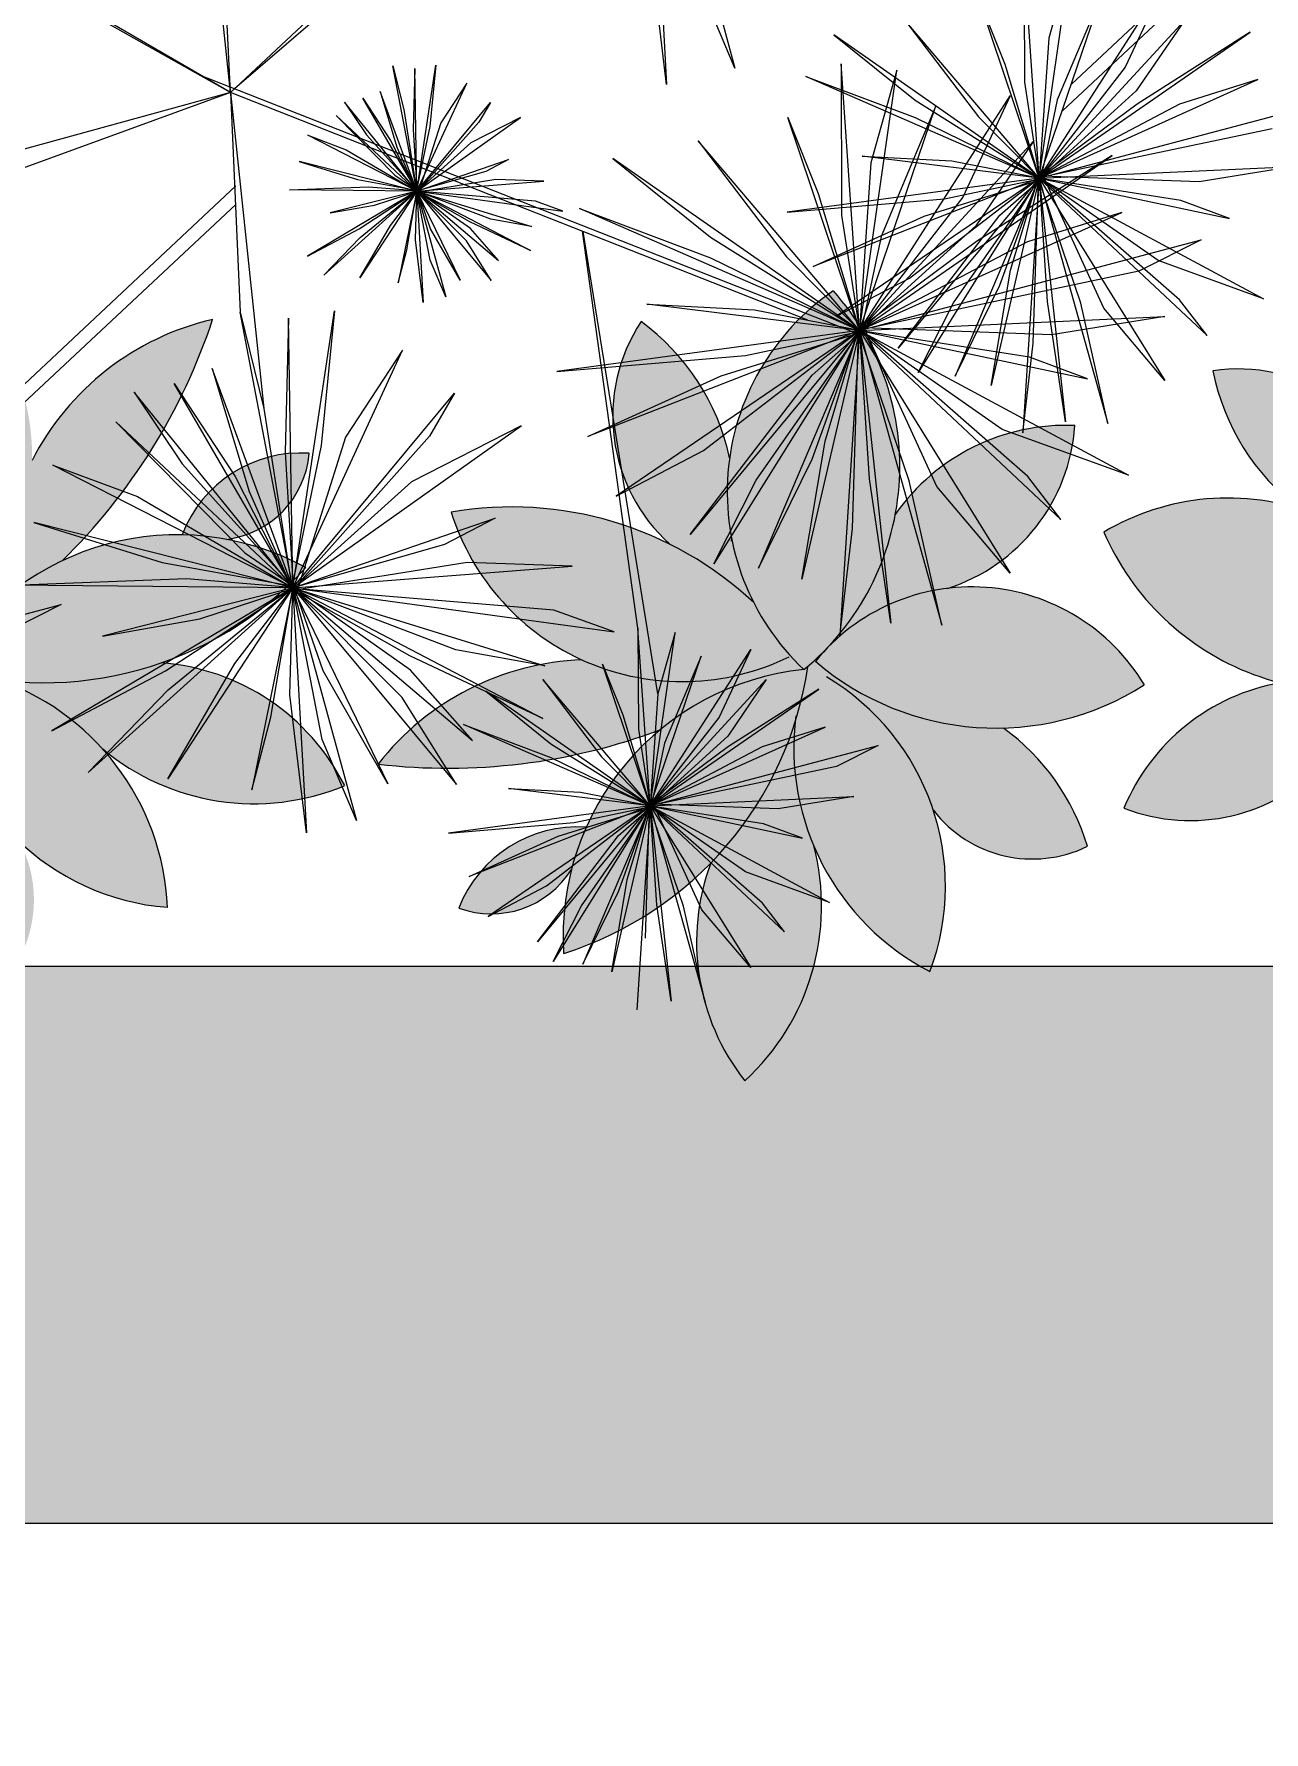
# Model space of a CAD drawing. Header units: inches. Extents: x 1559 to 2285, y -669 to 464.
# Drawn here: x 2079.52 to 2088.36, y 254.13 to 266.32 of the extents above; entities that cross this region are included whole.
import ezdxf

# ---------------------------------------------------------------- set-up
doc = ezdxf.new("R2010")
doc.units = ezdxf.units.IN
doc.header["$MEASUREMENT"] = 0

msp = doc.modelspace()

# ---------------------------------------------------------------- hatches: boundary and pattern name
at = {"true_color": 0x636466}
h = msp.add_hatch(dxfattribs=at)
h.set_pattern_fill('GRAVEL', color=251, scale=15)
h.set_pattern_definition([(228.012788, (-1644.2241, -1828.9148), (-120, -135), [2.01804, -199.78632]), (184.96974, (-1645.5741, -1830.4148), (180, 15), [3.46302, -342.83887]), (132.510447, (-1649.0241, -1830.7148), (150, -165), [2.44182, -241.74049]), (267.273689, (-1654.8741, -1834.4648), (15, 300), [3.15357, -312.20337]), (292.833654, (-1655.0241, -1837.6148), (-75, 180), [3.092325, -306.140597]), (357.273689, (-1653.8241, -1840.4648), (-300, 15), [3.15357, -312.20337]), (37.69424, (-1650.6741, -1840.6148), (-195, -150), [4.170435, -412.87273]), (72.255328, (-1647.3741, -1838.0648), (105, 330), [3.93732, -389.794822]), (121.429566, (-1646.1741, -1834.3148), (-120, 195), [3.16425, -313.261097]), (175.236358, (-1647.8241, -1831.6148), (165, -15), [3.61248, -177.01144]), (222.397438, (-1651.4241, -1831.3148), (-180, -165), [4.67172, -462.500625]), (138.814075, (-1640.0241, -1834.6148), (-105, 90), [1.594515, -157.85767]), (171.469234, (-1641.2241, -1833.5648), (195, -30), [3.033555, -300.32267]), (225, (-1644.224, -1833.115), (-2e-15, -15), [2.121315, -19.09189]), (203.19859, (-1645.2741, -1831.3148), (75, 30), [1.14237, -113.094227]), (291.80141, (-1646.324, -1831.7648), (-15, 45), [1.615545, -79.161927]), (30.963757, (-1645.724, -1833.2648), (45, 30), [2.623935, -84.840343]), (161.56505, (-1643.474, -1831.915), (30, -15), [1.897365, -45.5368]), (16.38954, (-1655.0241, -1831.7648), (150, 45), [2.658, -263.142677]), (70.346176, (-1652.4741, -1831.0148), (-60, -165), [2.229915, -220.761116]), (293.19859, (-1643.4741, -1828.9148), (-30, 75), [2.284725, -111.95187]), (343.61046, (-1642.5741, -1831.0148), (-150, 45), [2.658, -263.142677]), (339.443955, (-1655.0241, -1841.0648), (-75, 30), [2.5632, -125.596856]), (294.77514, (-1652.6241, -1841.9648), (-75, 165), [2.14767, -212.619646]), (66.80141, (-1643.3241, -1843.9148), (30, 75), [2.284725, -111.95187]), (17.354025, (-1642.4241, -1841.8148), (-195, -60), [2.514465, -248.931354]), (69.443955, (-1650.6741, -1843.9148), (-30, -75), [1.2816, -126.878456]), (101.30993, (-1644.224, -1843.9148), (-15, 60), [0.76485, -75.720443]), (165.96376, (-1644.374, -1843.1648), (45, -15), [3.092325, -58.75426]), (186.009006, (-1647.3741, -1842.4148), (150, 15), [2.86575, -283.708848]), (303.69007, (-1645.724, -1834.615), (-15, 30), [2.16333, -51.91994]), (353.157227, (-1644.5241, -1836.4148), (255, -30), [3.77691, -373.91344]), (60.945396, (-1640.7741, -1836.8648), (-60, -105), [1.54434, -152.89011]), (90, (-1640.024, -1835.515), (-15, 15), [0.9, -14.1]), (120.256437, (-1647.6741, -1841.9648), (60, -105), [2.08386, -206.3028]), (48.012788, (-1648.7241, -1840.1648), (120, 135), [4.03608, -197.76828]), (0, (-1646.024, -1837.165), (15, 15), [3.9, -11.1]), (325.304846, (-1642.1241, -1837.1648), (150, -105), [2.37171, -234.799115]), (254.054604, (-1640.1741, -1838.5148), (-15, -60), [2.18403, -107.01762]), (207.645975, (-1640.7741, -1840.6148), (-285, -150), [3.555975, -352.042113]), (175.426079, (-1643.9241, -1842.2648), (-195, 15), [3.761985, -372.4361])])
h.paths.add_polyline_path([(1814.363, 395.63), (1678.363, 395.63), (1678.363, 259.63), (1814.363, 259.63), (1814.363, 277.63), (1874.363, 277.63), (1874.363, 255.63), (1874.944, 255.63), (1874.944, 313.49), (1998.944, 313.49), (1998.944, 283.49), (2032.218, 283.49, -0.125718), (2052.363, 288.636), (2052.363, 249.63), (2058.363, 249.63), (2058.363, 255.63), (2106.363, 255.63), (2106.363, 277.63), (2102.363, 277.63), (2102.363, 268.587), (2102.363, 259.63), (2062.363, 259.63), (2062.363, 273.63), (2102.363, 273.63), (2102.363, 395.63)])
h.paths.add_polyline_path([(2188.954, 378.242), (2221.69, 378.242), (2221.69, 393.22), (2188.954, 393.22)], flags=9)
h.paths.add_polyline_path([(2156.248, 397.231), (2284.658, 397.231), (2284.658, 417.838), (2156.248, 417.838)], flags=9)
at = {"true_color": 0x000000}
h = msp.add_hatch(color=18, dxfattribs=at)
h.dxf.hatch_style = 1
h.paths.add_polyline_path([(2106.363, 277.63), (2058.363, 277.63), (2058.363, 255.63), (2106.363, 255.63)])
h.paths.add_polyline_path([(2102.363, 273.63), (2102.363, 259.63), (2062.363, 259.63), (2062.363, 273.63)], flags=16)
h.paths.add_polyline_path([(1814.363, 273.63), (1814.363, 255.63), (1874.363, 255.63), (1874.363, 277.63), (1818.363, 277.63), (1818.363, 273.63)])
h.paths.add_polyline_path([(1814.363, 273.63), (1814.363, 259.63), (1870.363, 259.63), (1870.363, 273.63)])
at = {"true_color": 0x136734}
h = msp.add_hatch(color=116, dxfattribs=at)
h.dxf.hatch_style = 1
h.paths.add_polyline_path([(2073.826, 262.241, 0.235627), (2071.654, 262.89, 0.461075), (2074.092, 261.857, -0.066909)])
h.paths.add_polyline_path([(2073.155, 261.329, -0.148431), (2074.187, 261.76, -0.019444), (2074.092, 261.857, -0.225985), (2072.595, 261.829, 0.221173), (2071.129, 261.082, 0.119103)])
h.paths.add_polyline_path([(2074.215, 261.784, -0.004913), (2074.187, 261.76, 0.403241), (2072.461, 259.722, 0.288103)])
h.paths.add_polyline_path([(2072.518, 260.325, -0.041736), (2072.623, 260.628, 0.329183), (2071.707, 260.047, 0.353816)])
h.paths.add_polyline_path([(2074.258, 260.495, -0.125544), (2074.123, 261.382, -0.116948), (2073.52, 260.374, 0.263173), (2073.763, 258.808, 0.278511)])
h.paths.add_polyline_path([(2075.117, 260.75, 0.356371), (2076.224, 260.492, 0.163365), (2075.621, 261.34, -0.18769), (2074.262, 261.826, -0.008247), (2074.215, 261.784, -0.040666), (2074.123, 261.382, 0.306661), (2075.092, 259.592, 0.170874)])
h.paths.add_polyline_path([(2074.27, 261.819, 0.329874), (2076.633, 261.649, 0.521307)])
h.paths.add_polyline_path([(2076.134, 263.513, 0.255984), (2074.843, 262.875, -0.146055), (2074.35, 261.908, -0.172974), (2075.217, 262.343, 0.307913)])
h.paths.add_polyline_path([(2076.342, 262.747, 0.424352), (2078.897, 261.789, 0.479162)])
h.paths.add_polyline_path([(2077.125, 263.906, 0.183321), (2077.743, 262.916, -0.154343), (2078.613, 262.319, -0.072502), (2078.488, 263.041, 0.371194)])
h.paths.add_polyline_path([(2078.943, 264.563, 0.235627), (2078.613, 262.319, -0.066909), (2078.849, 261.917, 0.461075)])
h.paths.add_polyline_path([(2080.804, 264.274, 0.221173), (2079.507, 263.262, -0.225985), (2078.849, 261.917, -0.019444), (2078.897, 261.789, -0.148431), (2079.724, 262.542, 0.119103)])
h.paths.add_polyline_path([(2081.473, 262.492, 0.403241), (2078.897, 261.789, -0.004913), (2078.863, 261.774, 0.288103)])
h.paths.add_polyline_path([(2081.497, 263.313, 0.329183), (2080.584, 262.728, -0.041736), (2080.903, 262.695, 0.353816)])
h.paths.add_polyline_path([(2080.435, 261.808, -0.116948), (2079.267, 261.687, -0.125544), (2080.014, 261.19, 0.278511), (2081.752, 260.926, 0.263173)])
h.paths.add_polyline_path([(2079.267, 261.687, -0.040666), (2078.863, 261.774, -0.008247), (2078.805, 261.749, -0.18769), (2078.671, 260.312, 0.163365), (2079.185, 259.407, 0.356371), (2079.419, 260.52, 0.170874), (2080.479, 260.053, 0.306661)])
h.paths.add_polyline_path([(2078.808, 261.738, 0.521307), (2077.964, 259.526, 0.329874)])
h.paths.add_polyline_path([(2078.693, 261.707, -0.145969), (2077.609, 261.666, 0.255984), (2076.486, 260.766, 0.307913), (2077.933, 261.102, -0.17311)])
h.paths.add_polyline_path([(2084.69, 262.241, 0.235627), (2082.518, 262.89, 0.461075), (2084.955, 261.857, -0.066909)])
h.paths.add_polyline_path([(2085.051, 261.76, -0.019444), (2084.955, 261.857, -0.225985), (2083.459, 261.829, 0.221173), (2081.993, 261.082, 0.119103), (2084.019, 261.329, -0.148431)])
h.paths.add_polyline_path([(2085.079, 261.784, -0.004913), (2085.051, 261.76, 0.403241), (2083.325, 259.722, 0.288103)])
h.paths.add_polyline_path([(2083.487, 260.628, 0.329183), (2082.571, 260.047, 0.353816), (2083.382, 260.325, -0.041736)])
h.paths.add_polyline_path([(2085.122, 260.495, -0.125544), (2084.987, 261.382, -0.116948), (2084.384, 260.374, 0.263173), (2084.626, 258.808, 0.278511)])
h.paths.add_polyline_path([(2086.485, 261.34, -0.18769), (2085.126, 261.826, -0.008247), (2085.079, 261.784, -0.040666), (2084.987, 261.382, 0.306661), (2085.956, 259.592, 0.170874), (2085.981, 260.75, 0.356371), (2087.088, 260.492, 0.163365)])
h.paths.add_polyline_path([(2085.134, 261.819, 0.329874), (2087.497, 261.649, 0.521307)])
h.paths.add_polyline_path([(2086.998, 263.513, 0.255984), (2085.707, 262.875, -0.146055), (2085.213, 261.908, -0.172974), (2086.081, 262.343, 0.307913)])
h.paths.add_polyline_path([(2085.262, 264.48, 0.479162), (2085.051, 261.76, 0.424352)])
h.paths.add_polyline_path([(2083.881, 264.26, 0.371194), (2084.089, 262.66, -0.072502), (2084.69, 262.241, -0.154343), (2084.517, 263.282, 0.183321)])
h.paths.add_polyline_path([(2087.206, 262.747, 0.424352), (2089.76, 261.789, 0.479162)])
h.paths.add_polyline_path([(2087.989, 263.906, 0.183321), (2088.607, 262.916, -0.154343), (2089.477, 262.319, -0.072502), (2089.352, 263.041, 0.371194)])
h.paths.add_polyline_path([(2089.807, 264.563, 0.235627), (2089.477, 262.319, -0.066909), (2089.713, 261.917, 0.461075)])
h.paths.add_polyline_path([(2091.668, 264.274, 0.221173), (2090.371, 263.262, -0.225985), (2089.713, 261.917, -0.019444), (2089.76, 261.789, -0.148431), (2090.588, 262.542, 0.119103)])
h.paths.add_polyline_path([(2092.337, 262.492, 0.403241), (2089.76, 261.789, -0.004913), (2089.727, 261.774, 0.288103)])
h.paths.add_polyline_path([(2090.131, 261.687, -0.040666), (2089.727, 261.774, -0.008247), (2089.669, 261.749, -0.18769), (2089.535, 260.312, 0.163365), (2090.049, 259.407, 0.356371), (2090.283, 260.52, 0.170874), (2091.343, 260.053, 0.306661)])
h.paths.add_polyline_path([(2089.672, 261.738, 0.521307), (2088.827, 259.526, 0.329874)])
h.paths.add_polyline_path([(2089.557, 261.707, -0.145969), (2088.473, 261.666, 0.255984), (2087.349, 260.766, 0.307913), (2088.797, 261.102, -0.17311)])
h.paths.add_polyline_path([(2091.298, 261.808, -0.116948), (2090.131, 261.687, -0.125544), (2090.878, 261.19, 0.278511), (2092.616, 260.926, 0.263173)])
h.paths.add_polyline_path([(2092.361, 263.313, 0.329183), (2091.448, 262.728, -0.041736), (2091.767, 262.695, 0.353816)])
h.paths.add_polyline_path([(2094.35, 262.913, 0.221173), (2092.72, 263.141, 0.119103), (2094.522, 262.181, -0.148431), (2095.614, 261.943, -0.019444), (2095.592, 262.077, -0.225985)], flags=16)
h.paths.add_polyline_path([(2094.187, 264.321, 0.461075), (2095.592, 262.077, -0.066909), (2095.595, 262.543, 0.235627)], flags=17)
h.paths.add_polyline_path([(2096.09, 264.661, 0.371194), (2095.342, 263.231, -0.072502), (2095.595, 262.543, -0.154343), (2096.05, 263.495, 0.183321)], flags=17)
h.paths.add_polyline_path([(2097.347, 264.05, 0.479162), (2095.614, 261.943, 0.424352)], flags=17)
h.paths.add_polyline_path([(2098.214, 262.262, 0.255984), (2096.791, 262.479, -0.146055), (2095.833, 261.971, -0.172974), (2096.793, 261.829, 0.307913)], flags=17)
h.paths.add_polyline_path([(2096.791, 262.479, -0.255984), (2098.214, 262.262, -0.307913), (2096.793, 261.829, -0.296853), (2097.554, 260.449, -0.135289), (2096.548, 260.776, -0.163365), (2096.555, 259.735, -0.356371), (2095.797, 260.582, -0.170874), (2095.112, 259.648, -0.174402), (2094.947, 260.865, -0.278511), (2093.573, 259.768, -0.263173), (2094.273, 261.19, -0.124074), (2093.032, 261.263, -0.079077), (2093.424, 261.724, -0.353816), (2092.601, 261.962, -0.329183), (2093.684, 261.912, -0.115832), (2094.522, 262.181, -0.119103), (2092.72, 263.141, -0.221173), (2094.35, 262.913, -0.212906), (2094.187, 264.321, -0.160384), (2095.342, 263.231, -0.371194), (2096.09, 264.661, -0.183321), (2096.05, 263.495, 0.154343), (2095.595, 262.543, 0.066909), (2095.592, 262.077, 0.019444), (2095.614, 261.943, 0.148431), (2094.522, 262.181, 0.24042), (2093.032, 261.263, 0.244571), (2095.345, 261.669, 0.306661), (2095.112, 259.648, 0.170874), (2095.797, 260.582, 0.356371), (2096.555, 259.735, 0.163365), (2096.548, 260.776, -0.186272), (2095.716, 261.943, -0.020704), (2095.833, 261.971, 0.146055)])

# ---------------------------------------------------------------- linework, layer by layer
at = {"color": 14, "true_color": 0xa30000}
for p, q in [((2080.933, 265.904), (2080.738, 269.695)), ((2080.933, 265.904), (2080.619, 268.857)), ((2090.044, 268.837), (2086.971, 265.961)), ((2090.044, 268.702), (2086.908, 265.773)), ((2083.934, 268.358), (2084.556, 266.079)), ((2083.934, 268.358), (2084.065, 265.962)), ((2083.31, 267.951), (2080.961, 265.93)), ((2082.686, 267.544), (2080.933, 265.904)), ((2080.933, 265.904), (2078.39, 267.333)), ((2084.065, 265.962), (2083.902, 267.309)), ((2080.933, 265.904), (2079.205, 266.907)), ((2084.556, 266.079), (2084.221, 266.874)), ((2086.632, 266.884), (2086.635, 265.979)), ((2086.742, 265.288), (2086.632, 266.884)), ((2086.742, 265.288), (2086.966, 266.847)), ((2086.966, 266.847), (2086.81, 266.294)), ((2086.742, 265.288), (2087.644, 266.694)), ((2087.644, 266.694), (2087.36, 266.086)), ((2086.313, 266.563), (2086.495, 266.108)), ((2086.742, 265.288), (2086.313, 266.563)), ((2086.742, 265.288), (2087.2, 266.633)), ((2087.2, 266.633), (2086.871, 265.851)), ((2085.777, 266.423), (2086.306, 265.73)), ((2086.742, 265.288), (2085.777, 266.423)), ((2086.742, 265.288), (2087.784, 266.422)), ((2087.784, 266.422), (2087.438, 265.916)), ((2085.266, 266.319), (2085.851, 265.848)), ((2086.742, 265.288), (2085.266, 266.319)), ((2086.742, 265.288), (2088.256, 266.336)), ((2086.81, 266.294), (2086.742, 265.288)), ((2088.256, 266.336), (2087.444, 265.821)), ((2082.099, 266.095), (2082.176, 265.781)), ((2082.271, 265.195), (2082.099, 266.095)), ((2082.256, 266.076), (2082.245, 265.639)), ((2082.271, 265.195), (2082.256, 266.076)), ((2082.271, 265.195), (2082.406, 266.1)), ((2082.406, 266.1), (2082.363, 265.66)), ((2085.318, 266.109), (2085.322, 265.023)), ((2085.45, 264.194), (2085.318, 266.109)), ((2085.45, 264.194), (2085.719, 266.064)), ((2085.719, 266.064), (2085.532, 265.4)), ((2086.495, 266.108), (2086.742, 265.288)), ((2087.36, 266.086), (2086.742, 265.288)), ((2085.413, 264.18), (2080.717, 266.026)), ((2082.271, 265.195), (2082.629, 265.971)), ((2082.629, 265.971), (2082.443, 265.687)), ((2085.065, 266.018), (2085.85, 265.724)), ((2086.742, 265.288), (2085.065, 266.018)), ((2086.635, 265.979), (2086.742, 265.288)), ((2086.742, 265.288), (2088.313, 265.996)), ((2088.313, 265.996), (2087.749, 265.82)), ((2080.933, 265.904), (2078.043, 264.852)), ((2080.933, 265.904), (2078.536, 265.245)), ((2080.933, 265.904), (2081.172, 263.634)), ((2080.933, 265.904), (2081.002, 264.326)), ((2085.079, 264.269), (2080.933, 265.904)), ((2081.752, 265.834), (2081.909, 265.601)), ((2082.271, 265.195), (2081.752, 265.834)), ((2081.882, 265.863), (2082.082, 265.559)), ((2082.271, 265.195), (2081.882, 265.863)), ((2082.007, 265.912), (2082.127, 265.511)), ((2082.271, 265.195), (2082.007, 265.912)), ((2082.271, 265.195), (2082.799, 265.831)), ((2082.799, 265.831), (2082.717, 265.691)), ((2085.45, 264.194), (2086.533, 265.881)), ((2085.45, 264.194), (2085.999, 265.808)), ((2085.999, 265.808), (2085.605, 264.869)), ((2085.851, 265.848), (2086.742, 265.288)), ((2086.533, 265.881), (2086.192, 265.152)), ((2086.742, 265.288), (2088.789, 265.832)), ((2087.749, 265.82), (2086.742, 265.288)), ((2086.871, 265.851), (2086.752, 265.286)), ((2087.438, 265.916), (2086.753, 265.293)), ((2087.444, 265.821), (2086.757, 265.311)), ((2081.692, 265.738), (2082.113, 265.31)), ((2082.271, 265.195), (2081.692, 265.738)), ((2082.176, 265.781), (2082.267, 265.199)), ((2082.271, 265.195), (2083.016, 265.725)), ((2082.443, 265.687), (2082.283, 265.183)), ((2082.717, 265.691), (2082.284, 265.205)), ((2083.016, 265.725), (2082.658, 265.542)), ((2084.935, 265.724), (2085.154, 265.178)), ((2085.45, 264.194), (2084.935, 265.724)), ((2085.85, 265.724), (2086.742, 265.288)), ((2086.306, 265.73), (2086.742, 265.288)), ((2081.487, 265.597), (2081.763, 265.493)), ((2082.271, 265.195), (2081.487, 265.597)), ((2081.909, 265.601), (2082.268, 265.202)), ((2082.082, 265.559), (2082.262, 265.206)), ((2082.245, 265.639), (2082.27, 265.213)), ((2082.363, 265.66), (2082.266, 265.193)), ((2088.415, 265.643), (2086.797, 265.303)), ((2081.763, 265.493), (2082.271, 265.195)), ((2082.127, 265.511), (2082.267, 265.195)), ((2082.658, 265.542), (2082.275, 265.197)), ((2084.292, 265.556), (2084.926, 264.724)), ((2085.45, 264.194), (2084.292, 265.556)), ((2085.45, 264.194), (2086.7, 265.555)), ((2085.45, 264.194), (2087.266, 265.452)), ((2085.469, 265.446), (2086.114, 265.413)), ((2086.742, 265.288), (2085.469, 265.446)), ((2086.7, 265.555), (2086.285, 264.947)), ((2087.266, 265.452), (2086.292, 264.833)), ((2081.425, 265.409), (2081.843, 265.279)), ((2082.271, 265.195), (2081.425, 265.409)), ((2082.271, 265.195), (2082.93, 265.423)), ((2082.765, 265.337), (2082.275, 265.197)), ((2082.93, 265.423), (2082.765, 265.337)), ((2083.678, 265.431), (2084.381, 264.865)), ((2085.45, 264.194), (2083.678, 265.431)), ((2085.532, 265.4), (2085.45, 264.194)), ((2086.114, 265.413), (2086.752, 265.289)), ((2086.742, 265.288), (2088.57, 265.373)), ((2087.206, 264.355), (2086.764, 265.316)), ((2088.57, 265.373), (2087.891, 265.263)), ((2080.971, 265.233), (2077.898, 262.357)), ((2081.356, 265.204), (2081.923, 265.227)), ((2082.271, 265.195), (2081.356, 265.204)), ((2082.271, 265.195), (2081.484, 264.729)), ((2082.271, 265.195), (2081.602, 264.593)), ((2082.271, 265.195), (2081.649, 265.039)), ((2081.843, 265.279), (2082.266, 265.202)), ((2081.855, 264.924), (2082.271, 265.195)), ((2082.271, 265.195), (2081.862, 264.573)), ((2081.863, 264.863), (2082.271, 265.195)), ((2081.923, 265.227), (2082.265, 265.199)), ((2081.967, 265.095), (2082.276, 265.196)), ((2082.081, 264.949), (2082.271, 265.195)), ((2082.113, 265.31), (2082.264, 265.207)), ((2082.271, 265.195), (2082.137, 264.536)), ((2082.199, 264.773), (2082.271, 265.195)), ((2082.26, 264.846), (2082.271, 265.195)), ((2082.271, 265.195), (2083.182, 265.266)), ((2082.803, 264.994), (2082.271, 265.195)), ((2082.627, 264.838), (2082.271, 265.195)), ((2082.367, 264.701), (2082.271, 265.195)), ((2082.271, 265.195), (2082.805, 264.553)), ((2082.271, 265.195), (2083.094, 264.941)), ((2082.271, 265.195), (2082.478, 264.436)), ((2082.271, 265.195), (2083.086, 264.769)), ((2082.271, 265.195), (2082.857, 264.697)), ((2082.271, 265.195), (2082.315, 264.397)), ((2082.271, 265.195), (2082.581, 264.556)), ((2082.271, 265.195), (2083.319, 265.052)), ((2082.369, 264.924), (2082.275, 265.197)), ((2082.655, 264.927), (2082.276, 265.194)), ((2082.839, 265.279), (2082.283, 265.189)), ((2083.182, 265.266), (2082.839, 265.279)), ((2086.742, 265.288), (2084.93, 265.044)), ((2086.742, 265.288), (2085.117, 264.655)), ((2086.742, 265.288), (2085.286, 264.298)), ((2086.742, 265.288), (2085.729, 264.069)), ((2085.809, 264.571), (2086.742, 265.288)), ((2086.742, 265.288), (2085.871, 263.893)), ((2085.914, 265.017), (2086.735, 265.273)), ((2086.06, 265.14), (2086.732, 265.281)), ((2086.125, 264.394), (2086.739, 265.274)), ((2086.742, 265.288), (2086.137, 263.867)), ((2086.742, 265.288), (2086.397, 263.8)), ((2086.458, 264.52), (2086.728, 265.264)), ((2086.459, 265.022), (2086.732, 265.263)), ((2086.536, 264.627), (2086.734, 265.287)), ((2086.742, 265.288), (2086.624, 263.46)), ((2086.699, 264.103), (2086.736, 265.281)), ((2087.041, 264.39), (2086.733, 265.293)), ((2086.742, 265.288), (2086.931, 263.538)), ((2086.742, 265.288), (2088.353, 264.422)), ((2086.742, 265.288), (2087.645, 263.837)), ((2086.742, 265.288), (2087.235, 263.527)), ((2086.742, 265.288), (2087.948, 264.158)), ((2086.742, 265.288), (2088.108, 264.999)), ((2086.802, 264.402), (2086.746, 265.252)), ((2087.597, 264.697), (2086.752, 265.286)), ((2087.759, 265.129), (2086.752, 265.286)), ((2087.891, 265.263), (2086.765, 265.304)), ((2087.75, 264.416), (2086.771, 265.273)), ((2080.971, 265.099), (2077.835, 262.17)), ((2081.649, 265.039), (2081.967, 265.095)), ((2082.652, 264.974), (2082.279, 265.185)), ((2083.123, 265.123), (2082.299, 265.192)), ((2083.319, 265.052), (2083.123, 265.123)), ((2084.93, 265.044), (2086.06, 265.14)), ((2085.154, 265.178), (2085.45, 264.194)), ((2086.192, 265.152), (2085.45, 264.194)), ((2088.108, 264.999), (2087.759, 265.129)), ((2081.862, 264.573), (2082.081, 264.949)), ((2083.086, 264.769), (2082.652, 264.974)), ((2083.094, 264.941), (2082.803, 264.994)), ((2083.438, 265.07), (2084.38, 264.716)), ((2085.45, 264.194), (2083.438, 265.07)), ((2085.117, 264.655), (2085.914, 265.017)), ((2085.322, 265.023), (2085.45, 264.194)), ((2085.45, 264.194), (2087.335, 265.043)), ((2085.729, 264.069), (2086.459, 265.022)), ((2087.335, 265.043), (2086.658, 264.832)), ((2081.484, 264.729), (2081.855, 264.924)), ((2081.602, 264.593), (2081.863, 264.863)), ((2082.315, 264.397), (2082.26, 264.846)), ((2082.581, 264.556), (2082.369, 264.924)), ((2082.805, 264.553), (2082.627, 264.838)), ((2082.857, 264.697), (2082.655, 264.927)), ((2083.859, 262.057), (2083.461, 264.908)), ((2084.002, 261.585), (2083.465, 264.906)), ((2084.381, 264.865), (2085.45, 264.194)), ((2085.45, 264.194), (2087.906, 264.846)), ((2086.658, 264.832), (2085.45, 264.194)), ((2085.605, 264.869), (2085.462, 264.192)), ((2086.285, 264.947), (2085.463, 264.2)), ((2086.292, 264.833), (2085.468, 264.221)), ((2087.906, 264.846), (2087.458, 264.62)), ((2082.137, 264.536), (2082.199, 264.773)), ((2084.38, 264.716), (2085.45, 264.194)), ((2084.926, 264.724), (2085.45, 264.194)), ((2082.478, 264.436), (2082.367, 264.701)), ((2087.458, 264.62), (2085.517, 264.212)), ((2086.397, 263.8), (2086.536, 264.627)), ((2088.353, 264.422), (2087.597, 264.697)), ((2085.286, 264.298), (2085.809, 264.571)), ((2086.137, 263.867), (2086.458, 264.52)), ((2083.922, 264.383), (2084.697, 264.344)), ((2085.45, 264.194), (2083.922, 264.383)), ((2084.697, 264.344), (2085.462, 264.195)), ((2085.871, 263.893), (2086.125, 264.394)), ((2086.931, 263.538), (2086.802, 264.402)), ((2087.235, 263.527), (2087.041, 264.39)), ((2087.645, 263.837), (2087.206, 264.355)), ((2087.948, 264.158), (2087.75, 264.416)), ((2081.002, 264.326), (2081.172, 263.634)), ((2081.38, 262.346), (2081.002, 264.326)), ((2081.348, 264.283), (2081.325, 263.322)), ((2081.38, 262.346), (2081.348, 264.283)), ((2081.38, 262.346), (2081.678, 264.336)), ((2081.678, 264.336), (2081.584, 263.368)), ((2085.45, 264.194), (2087.643, 264.296)), ((2086.007, 263.074), (2085.476, 264.228)), ((2087.643, 264.296), (2086.829, 264.164)), ((2085.45, 264.194), (2083.275, 263.901)), ((2085.45, 264.194), (2083.5, 263.434)), ((2085.45, 264.194), (2083.702, 263.005)), ((2085.45, 264.194), (2084.235, 262.73)), ((2084.33, 263.334), (2085.45, 264.194)), ((2085.45, 264.194), (2084.405, 262.52)), ((2084.457, 263.869), (2085.441, 264.176)), ((2084.631, 264.016), (2085.438, 264.185)), ((2084.709, 263.121), (2085.446, 264.176)), ((2085.45, 264.194), (2084.724, 262.489)), ((2085.45, 264.194), (2085.036, 262.409)), ((2085.11, 263.272), (2085.433, 264.165)), ((2085.11, 263.875), (2085.438, 264.164)), ((2085.203, 263.401), (2085.441, 264.193)), ((2085.45, 264.194), (2085.308, 262)), ((2085.399, 262.772), (2085.443, 264.185)), ((2085.808, 263.116), (2085.439, 264.199)), ((2085.45, 264.194), (2085.676, 262.094)), ((2085.45, 264.194), (2087.384, 263.155)), ((2085.45, 264.194), (2086.533, 262.453)), ((2085.45, 264.194), (2086.041, 262.08)), ((2085.45, 264.194), (2086.897, 262.838)), ((2085.45, 264.194), (2087.089, 263.847)), ((2085.522, 263.131), (2085.455, 264.151)), ((2086.475, 263.484), (2085.462, 264.192)), ((2086.671, 264.003), (2085.462, 264.192)), ((2086.829, 264.164), (2085.478, 264.213)), ((2086.66, 263.147), (2085.484, 264.176)), ((2086.624, 263.46), (2086.699, 264.103)), ((2081.38, 262.346), (2082.168, 264.053)), ((2082.168, 264.053), (2081.759, 263.428)), ((2083.275, 263.901), (2084.631, 264.016)), ((2087.089, 263.847), (2086.671, 264.003)), ((2080.801, 263.923), (2081.065, 263.04)), ((2081.38, 262.346), (2080.801, 263.923)), ((2083.5, 263.434), (2084.457, 263.869)), ((2084.235, 262.73), (2085.11, 263.875)), ((2080.24, 263.751), (2080.585, 263.238)), ((2081.38, 262.346), (2080.24, 263.751)), ((2080.526, 263.815), (2080.966, 263.147)), ((2081.38, 262.346), (2080.526, 263.815)), ((2081.38, 262.346), (2082.542, 263.744)), ((2082.542, 263.744), (2082.362, 263.436)), ((2081.172, 263.634), (2081.373, 262.353)), ((2080.108, 263.54), (2081.035, 262.598)), ((2081.38, 262.346), (2080.108, 263.54)), ((2081.38, 262.346), (2083.021, 263.511)), ((2083.021, 263.511), (2082.232, 263.108)), ((2081.584, 263.368), (2081.37, 262.34)), ((2081.759, 263.428), (2081.408, 262.319)), ((2082.362, 263.436), (2081.409, 262.367)), ((2085.036, 262.409), (2085.203, 263.401)), ((2087.384, 263.155), (2086.475, 263.484)), ((2081.325, 263.322), (2081.38, 262.386)), ((2083.702, 263.005), (2084.33, 263.334)), ((2084.724, 262.489), (2085.11, 263.272)), ((2079.655, 263.229), (2080.264, 263.002)), ((2081.38, 262.346), (2079.655, 263.229)), ((2080.585, 263.238), (2081.375, 262.362)), ((2080.966, 263.147), (2081.361, 262.37)), ((2084.405, 262.52), (2084.709, 263.121)), ((2085.676, 262.094), (2085.522, 263.131)), ((2086.897, 262.838), (2086.66, 263.147)), ((2080.264, 263.002), (2081.38, 262.346)), ((2081.065, 263.04), (2081.372, 262.346)), ((2082.232, 263.108), (2081.39, 262.35)), ((2086.041, 262.08), (2085.808, 263.116)), ((2086.533, 262.453), (2086.007, 263.074)), ((2079.52, 262.817), (2080.44, 262.529)), ((2081.38, 262.346), (2079.52, 262.817)), ((2081.38, 262.346), (2082.832, 262.847)), ((2082.832, 262.847), (2082.469, 262.659)), ((2085.308, 262), (2085.399, 262.772)), ((2082.469, 262.659), (2081.39, 262.35)), ((2080.44, 262.529), (2081.37, 262.362)), ((2081.035, 262.598), (2081.365, 262.372)), ((2082.631, 262.53), (2081.408, 262.332)), ((2083.386, 262.503), (2082.631, 262.53)), ((2079.369, 262.366), (2080.615, 262.415)), ((2080.615, 262.415), (2081.368, 262.353)), ((2081.38, 262.346), (2083.386, 262.503)), ((2081.38, 262.346), (2079.369, 262.366)), ((2081.38, 262.346), (2079.649, 261.321)), ((2081.38, 262.346), (2079.909, 261.02)), ((2081.38, 262.346), (2080.012, 262.001)), ((2080.466, 261.75), (2081.38, 262.346)), ((2081.38, 262.346), (2080.481, 260.976)), ((2080.484, 261.615), (2081.38, 262.346)), ((2080.712, 262.125), (2081.391, 262.347)), ((2080.964, 261.805), (2081.38, 262.346)), ((2081.38, 262.346), (2081.085, 260.896)), ((2081.222, 261.418), (2081.38, 262.346)), ((2081.358, 261.578), (2081.38, 262.346)), ((2082.551, 261.903), (2081.38, 262.346)), ((2082.164, 261.559), (2081.38, 262.346)), ((2081.591, 261.258), (2081.38, 262.346)), ((2081.38, 262.346), (2082.556, 260.934)), ((2081.38, 262.346), (2083.191, 261.788)), ((2081.38, 262.346), (2081.837, 260.676)), ((2081.38, 262.346), (2083.175, 261.408)), ((2081.38, 262.346), (2082.671, 261.25)), ((2081.38, 262.346), (2081.477, 260.589)), ((2081.38, 262.346), (2082.062, 260.941)), ((2081.38, 262.346), (2083.688, 262.032)), ((2081.598, 261.75), (2081.39, 262.35)), ((2082.225, 261.756), (2081.393, 262.342)), ((2082.219, 261.86), (2081.399, 262.324)), ((2083.255, 262.187), (2081.443, 262.338)), ((2077.67, 261.684), (2079.716, 262.228)), ((2079.716, 262.228), (2079.342, 262.039)), ((2083.688, 262.032), (2083.255, 262.187)), ((2080.012, 262.001), (2080.712, 262.125)), ((2083.859, 262.057), (2083.862, 261.333)), ((2083.947, 260.781), (2083.859, 262.057)), ((2083.947, 260.781), (2084.126, 262.027)), ((2084.126, 262.027), (2084.002, 261.585)), ((2083.191, 261.788), (2082.551, 261.903)), ((2083.947, 260.781), (2084.669, 261.905)), ((2084.669, 261.905), (2084.442, 261.419)), ((2080.481, 260.976), (2080.964, 261.805)), ((2083.175, 261.408), (2082.219, 261.86)), ((2083.604, 261.8), (2083.75, 261.436)), ((2083.947, 260.781), (2083.604, 261.8)), ((2083.947, 260.781), (2084.313, 261.856)), ((2084.313, 261.856), (2084.05, 261.231)), ((2079.649, 261.321), (2080.466, 261.75)), ((2082.062, 260.941), (2081.598, 261.75)), ((2082.671, 261.25), (2082.225, 261.756)), ((2083.175, 261.689), (2083.598, 261.134)), ((2083.947, 260.781), (2083.175, 261.689)), ((2083.947, 260.781), (2084.78, 261.688)), ((2084.78, 261.688), (2084.504, 261.283)), ((2079.909, 261.02), (2080.484, 261.615)), ((2081.477, 260.589), (2081.358, 261.578)), ((2082.556, 260.934), (2082.164, 261.559)), ((2082.766, 261.605), (2083.234, 261.228)), ((2083.947, 260.781), (2082.766, 261.605)), ((2083.947, 260.781), (2085.158, 261.619)), ((2084.002, 261.585), (2083.947, 260.781)), ((2085.158, 261.619), (2084.509, 261.207)), ((2081.085, 260.896), (2081.222, 261.418)), ((2083.75, 261.436), (2083.947, 260.781)), ((2084.442, 261.419), (2083.947, 260.781)), ((2082.606, 261.365), (2083.233, 261.129)), ((2083.947, 260.781), (2082.606, 261.365)), ((2083.862, 261.333), (2083.947, 260.781)), ((2083.947, 260.781), (2085.204, 261.347)), ((2085.204, 261.347), (2084.752, 261.206)), ((2081.837, 260.676), (2081.591, 261.258)), ((2083.234, 261.228), (2083.947, 260.781)), ((2083.947, 260.781), (2085.584, 261.215)), ((2084.752, 261.206), (2083.947, 260.781)), ((2084.05, 261.231), (2083.955, 260.779)), ((2084.504, 261.283), (2083.956, 260.784)), ((2084.509, 261.207), (2083.959, 260.799)), ((2085.584, 261.215), (2085.285, 261.064)), ((2083.233, 261.129), (2083.947, 260.781)), ((2083.598, 261.134), (2083.947, 260.781)), ((2085.285, 261.064), (2083.991, 260.792)), ((2082.929, 260.906), (2083.445, 260.88)), ((2083.947, 260.781), (2082.929, 260.906)), ((2083.445, 260.88), (2083.955, 260.781)), ((2083.947, 260.781), (2085.409, 260.848)), ((2085.409, 260.848), (2084.866, 260.76)), ((2083.947, 260.781), (2082.497, 260.585)), ((2083.947, 260.781), (2082.647, 260.274)), ((2083.947, 260.781), (2082.782, 259.988)), ((2083.947, 260.781), (2083.137, 259.805)), ((2083.201, 260.207), (2083.947, 260.781)), ((2083.947, 260.781), (2083.25, 259.664)), ((2083.285, 260.564), (2083.941, 260.768)), ((2083.401, 260.662), (2083.939, 260.774)), ((2083.453, 260.065), (2083.944, 260.769)), ((2083.947, 260.781), (2083.463, 259.644)), ((2083.947, 260.781), (2083.671, 259.59)), ((2083.72, 260.166), (2083.935, 260.761)), ((2083.72, 260.568), (2083.939, 260.76)), ((2083.782, 260.252), (2083.941, 260.78)), ((2083.947, 260.781), (2083.852, 259.318)), ((2083.913, 259.832), (2083.942, 260.775)), ((2084.186, 260.062), (2083.939, 260.784)), ((2083.947, 260.781), (2084.098, 259.38)), ((2083.947, 260.781), (2085.236, 260.088)), ((2083.947, 260.781), (2084.669, 259.62)), ((2083.947, 260.781), (2084.341, 259.371)), ((2083.947, 260.781), (2084.911, 259.877)), ((2083.947, 260.781), (2085.04, 260.549)), ((2083.995, 260.072), (2083.95, 260.752)), ((2084.631, 260.307), (2083.955, 260.779)), ((2084.761, 260.653), (2083.955, 260.779)), ((2084.318, 260.034), (2083.965, 260.803)), ((2084.866, 260.76), (2083.965, 260.793)), ((2084.754, 260.082), (2083.97, 260.768)), ((2082.497, 260.585), (2083.401, 260.662)), ((2082.647, 260.274), (2083.285, 260.564)), ((2083.137, 259.805), (2083.72, 260.568)), ((2085.04, 260.549), (2084.761, 260.653)), ((2082.782, 259.988), (2083.201, 260.207)), ((2083.671, 259.59), (2083.782, 260.252)), ((2085.236, 260.088), (2084.631, 260.307)), ((2083.463, 259.644), (2083.72, 260.166)), ((2084.911, 259.877), (2084.754, 260.082)), ((2083.25, 259.664), (2083.453, 260.065)), ((2084.098, 259.38), (2083.995, 260.072)), ((2084.341, 259.371), (2084.186, 260.062)), ((2084.669, 259.62), (2084.318, 260.034))]:
    msp.add_line(p, q, dxfattribs=at)
at = {"color": 7, "true_color": 0xffffff}
for p, q in [((2062.363, 259.63), (2102.363, 259.63)), ((2058.363, 255.63), (2106.363, 255.63))]:
    msp.add_line(p, q, dxfattribs=at)
at = {"color": 100}
for centre, radius, start, end in [((2086.25, 263.035), 1.75, 124.3555, 226.7634), ((2083.843, 263.222), 1.897, 309.5713, 41.5475), ((2081.244, 262.374), 1.951, 103.0372, 152.9232), ((2076.679, 265.643), 4.346, 314.4659, 341.6344), ((2084.915, 263.58), 1.237, 146.6678, 228.1262), ((2082.91, 262.933), 1.644, 12.2461, 53.7988), ((2088.168, 262.682), 1.237, 16.8738, 98.3322), ((2089.602, 264.225), 1.644, 191.2012, 232.7539), ((2086.935, 262.016), 1.498, 87.5933, 145.0272), ((2085.68, 263.601), 1.321, 287.6956, 356.1528), ((2081.437, 262.402), 0.913, 86.1858, 159.0686), ((2080.819, 263.371), 0.681, 277.1128, 355.0512), ((2082.953, 260.388), 2.54, 46.8462, 99.8805), ((2084.177, 263.415), 1.741, 197.5334, 296.1656), ((2088.098, 261.242), 1.75, 18.2366, 120.6445), ((2080.549, 260.803), 1.925, 61.3341, 149.1793), ((2082.92, 262.942), 1.631, 350.8119, 351.361), ((2088.946, 263.502), 1.897, 203.4525, 295.4287), ((2079.596, 264.21), 2.544, 253.3479, 317.532), ((2086.256, 260.909), 1.445, 30.8277, 140.9611), ((2080.314, 260.203), 1.61, 26.7192, 85.6968), ((2083.529, 259.88), 1.951, 92.0768, 141.9628), ((2082.562, 262.149), 2.544, 287.468, 351.6521), ((2086.43, 263.33), 1.99, 229.3816, 302.4072), ((2078.666, 259.974), 1.815, 2.4763, 72.1778), ((2085.246, 259.845), 1.925, 95.8207, 183.6659), ((2084.323, 260.206), 1.745, 339.3808, 59.3478), ((2088.733, 260.19), 1.498, 99.9728, 157.4067), ((2080.613, 261.793), 1.745, 185.6522, 265.6192), ((2086.793, 261.202), 1.815, 172.8222, 242.5237), ((2082.495, 265.398), 4.346, 263.3656, 290.5341), ((2085.523, 260.018), 1.635, 16.8367, 53.9493), ((2081.101, 262.497), 1.7, 230.246, 292.4984), ((2087.826, 261.997), 1.321, 248.8472, 317.3044), ((2086.693, 261.299), 0.899, 217.6234, 296.0819), ((2083.423, 259.717), 0.913, 85.9314, 158.8142), ((2083.478, 260.061), 1.7, 312.5016, 14.754), ((2082.805, 260.687), 0.681, 249.9488, 327.8872), ((2085.89, 259.805), 1.61, 159.3032, 218.2808)]:
    msp.add_arc(centre, radius, start, end, dxfattribs=at)

doc.saveas('drawing.dxf')
